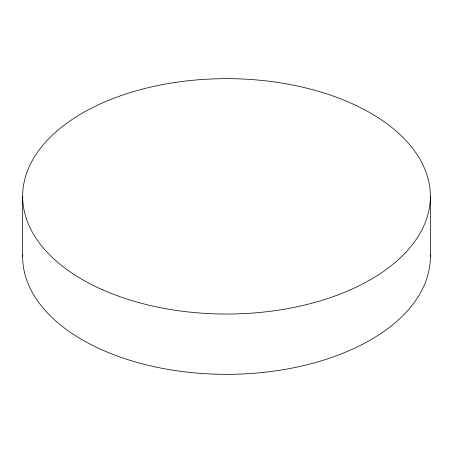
<?xml version="1.0" encoding="UTF-8"?>
<svg xmlns="http://www.w3.org/2000/svg" width="453" height="453" viewBox="0 0 453 453"><rect width="100%" height="100%" fill="white"/><g stroke="black" fill="none" stroke-linecap="round" stroke-linejoin="round"><path stroke-width="0.68" d="M430.35 196.347L430.35 256.653M22.65 196.347L22.65 256.653M430.316 254.558A203.85 117.689 0 0 1 226.5 374.342A203.85 117.689 0 0 1 22.684 254.558M102.406 289.716A203.85 117.689 0 0 0 428.606 211.71A203.85 117.689 0 0 0 148.488 87.616A203.85 117.689 0 0 0 102.406 289.716"/></g></svg>
